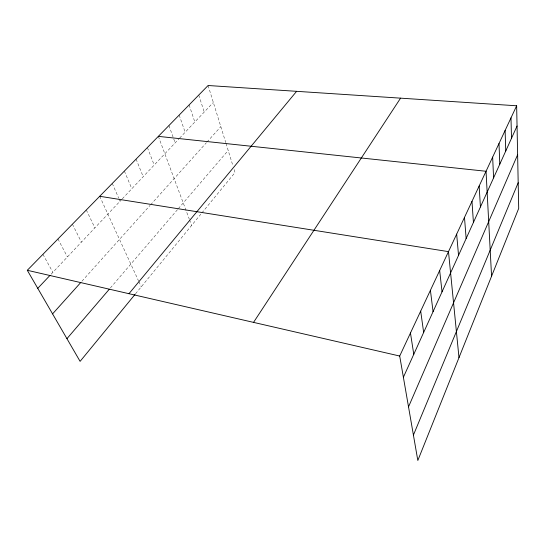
<?xml version="1.0" encoding="UTF-8"?>
<svg xmlns="http://www.w3.org/2000/svg" width="546" height="546" viewBox="0 0 546 546"><rect width="100%" height="100%" fill="white"/><g stroke="black" fill="none" stroke-linecap="round" stroke-linejoin="round"><path stroke-width="0.41" stroke-dasharray="2.73 2.05" d="M135.558 293.768L200.819 214.216M201.87 212.94L235.019 172.536L234.057 169.417M110.374 287.974L177.771 209.309M178.317 208.674L228.187 150.457M81.941 281.204L150.068 205.385M150.614 204.784L206.381 142.718M206.948 142.09L220.823 126.645M51.133 274.181L121.738 199.413M122.297 198.819L179.04 138.739M179.593 138.152L213.329 102.423M42.929 254.313L52.873 272.331M57.951 238.957L67.411 256.941M72.406 224.188L81.409 242.124M86.316 209.971L94.888 227.846M99.713 196.28L138.513 280.835M138.855 281.586L141.257 286.821M112.258 183.456L118.7 198.109M119.042 198.88L120.059 201.194M124.372 171.075L131.825 188.739M136.077 159.118L143.195 176.692M147.393 147.55L154.197 165.042M158.333 136.364L189.264 219.069M189.558 219.861L191.632 225.416M168.932 125.539L175.157 142.847M179.184 115.056L185.142 132.269M189.121 104.9L194.826 122.017M198.758 95.059L204.218 112.073M208.101 85.51L225.764 142.615M226.003 143.4L232.849 165.52"/><path stroke-width="0.82" d="M413.418 435.08L518.188 182.726M408.517 406.866L517.622 154.757M403.385 377.266L517.048 126.024M516.646 105.781L518.7 208.415L417.827 460.49L399.699 356.033L516.646 105.781L208.101 85.51L27.3 270.29L80.098 361.37L135.039 294.403M253.542 322.379L400.58 98.15M128.965 293.7L296.615 91.325M66.94 338.677L109.302 289.223M52.573 313.889L80.828 282.439M37.763 288.336L49.966 275.409M158.333 136.364L486.042 171.267L491.564 276.228M99.713 196.28L448.484 251.631L458.988 357.623M27.3 270.29L399.699 356.033M410.462 332.999L413.772 354.299M420.686 311.118L423.655 332.453M430.405 290.315L433.067 311.657M439.667 270.509L442.035 291.83M456.661 234.132L458.538 255.351M464.489 217.39L466.141 238.541M471.976 201.365L473.43 222.434M479.156 186.002L480.425 206.975M492.649 157.125L493.591 177.88M499.003 143.537L499.788 164.169M505.105 130.467L505.76 150.976M510.981 117.888L511.506 138.268"/></g></svg>
